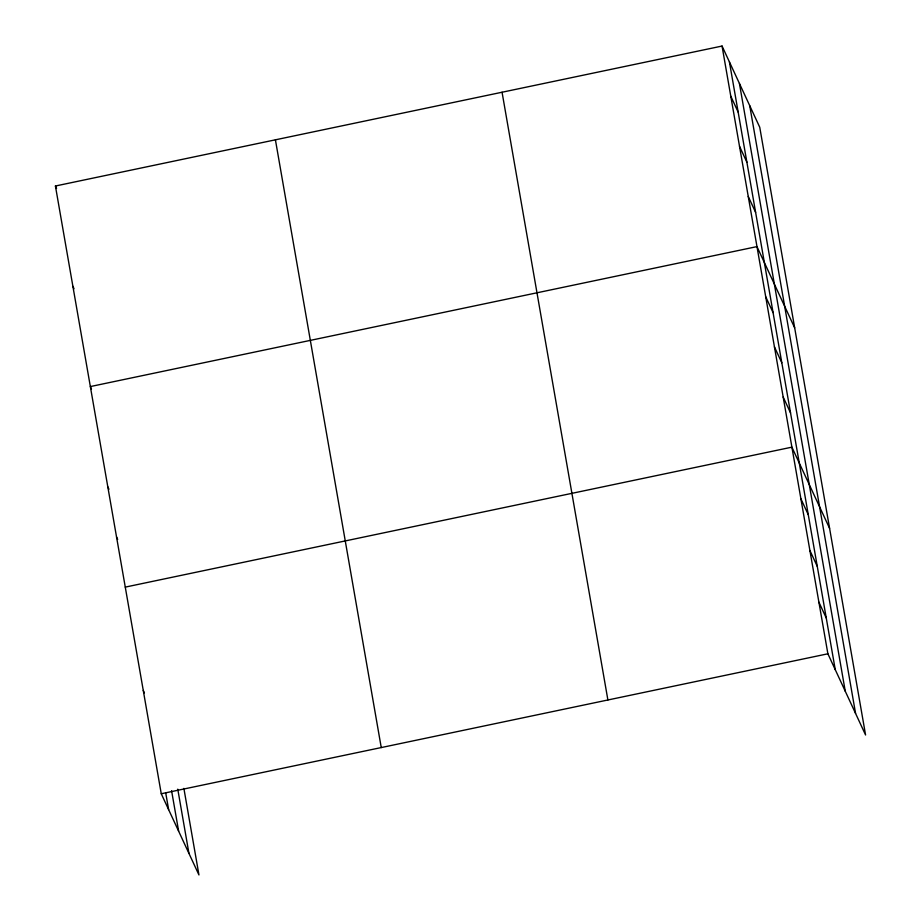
<?xml version="1.0" encoding="UTF-8"?>
<svg xmlns="http://www.w3.org/2000/svg" width="921" height="921" viewBox="0 0 921 921"><rect width="100%" height="100%" fill="white"/><g stroke="black" fill="none" stroke-linecap="round" stroke-linejoin="round"><path stroke-width="1.38" d="M183.878 788.388L198.948 874.95L161.256 793.752L55.421 186.007L722.052 46.05L759.744 127.248L865.579 734.993L827.887 653.795L722.052 46.05M125.279 587.114L791.899 447.157L829.591 528.355M161.256 793.752L827.887 653.795M730.779 96.187L738.147 112.074M739.517 146.324L746.885 162.211M748.243 196.472L755.611 212.348M794.662 327.807L756.97 246.609L90.35 386.567L91.478 389.007M765.708 296.746L773.076 312.622M774.434 346.883L781.814 362.759M783.172 397.02L790.54 412.907M800.902 498.814L808.27 514.701M809.893 550.482L817.261 566.357M818.884 602.138L826.264 618.014M55.421 186.007L56.561 188.448M72.886 286.281L74.025 288.734M107.815 486.841L108.943 489.281M116.541 536.978L117.681 539.418M143.273 690.439L144.401 692.88M749.729 105.696L855.574 713.441M739.425 83.489L845.259 691.234M729.42 61.926L835.255 669.671M502.06 92.238L607.895 699.983M275.414 139.819L381.248 747.564M177.765 789.17L188.943 853.399M171.582 790.702L178.639 831.191M165.711 792.877L168.635 809.628"/></g></svg>
